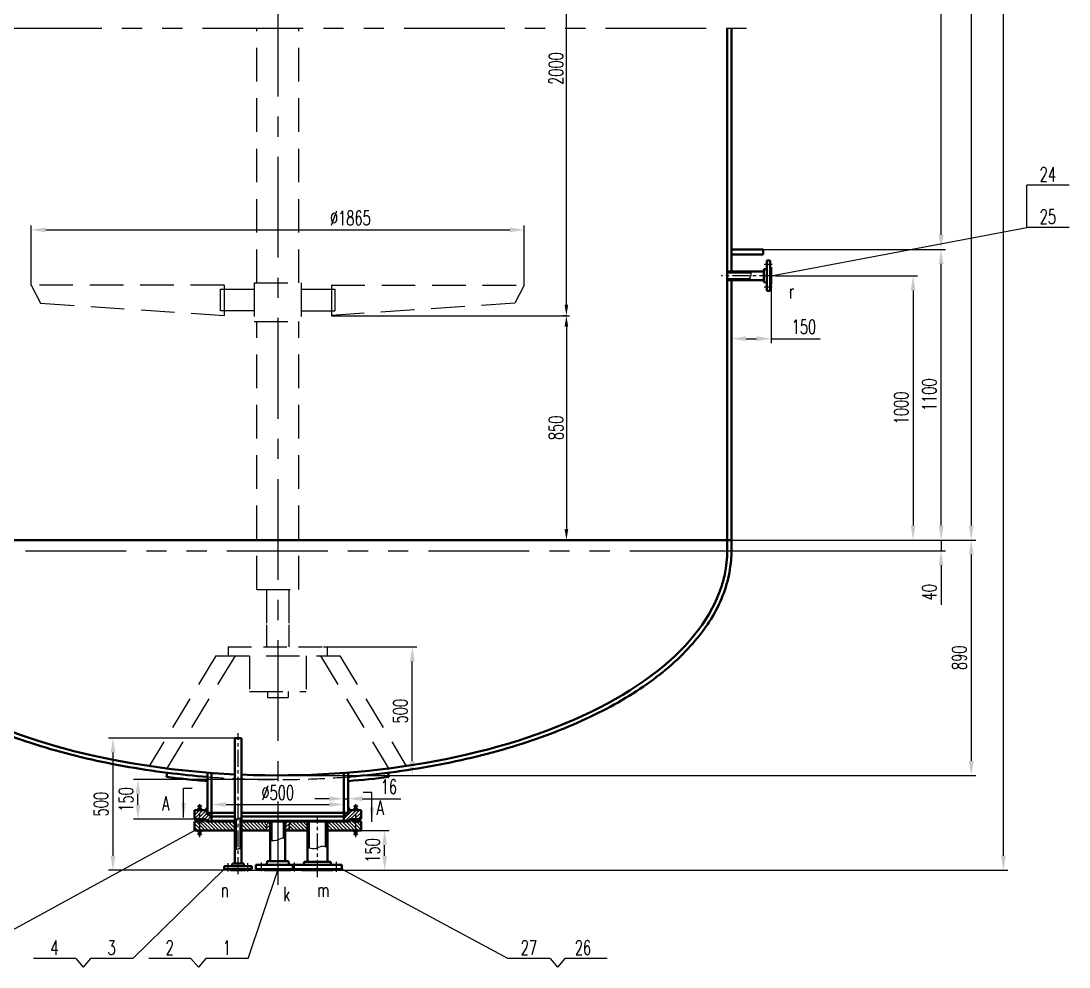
# Model space of a CAD drawing. Header units: millimetres. Extents: x -100310 to -88430, y -9131 to 7689.
# Drawn here: x -97753 to -93790, y -3077 to 503 of the extents above; entities that cross this region are included whole.
import ezdxf
from ezdxf.enums import TextEntityAlignment as Align

# ---------------------------------------------------------------- set-up
doc = ezdxf.new("R2010")
doc.units = ezdxf.units.MM
for name, pattern in [('CENTERX2', [101.6, 63.5, -12.7, 12.7, -12.7]), ('DASHED2', [9.525, 6.35, -3.175]), ('PHANTOMX2', [127, 63.5, -12.7, 12.7, -12.7, 12.7, -12.7])]:
    doc.linetypes.add(name, pattern=pattern)
for name, color, linetype in [('图层1', 1, 'CENTERX2'), ('图层3', 211, 'Continuous'), ('图层4', 6, 'DASHED2'), ('图层5', 231, 'PHANTOMX2')]:
    doc.layers.add(name, color=color, linetype=linetype)
doc.layers.add('图层2', color=4, linetype='Continuous', lineweight=40)
doc.styles.add('HZ', font='ROMANS.shx', dxfattribs={"width": 0.667, "height": 54, "bigfont": 'HZ.shx'})
doc.styles.add('比例1：15', font='ROMANS.shx', dxfattribs={"width": 0.7, "height": 45, "bigfont": 'HZ.shx'})
doc.styles.add('比例1：20', font='ROMANS.shx', dxfattribs={"width": 0.7, "height": 60, "bigfont": 'HZ.shx'})
doc.dimstyles.new('比例1：15', dxfattribs={"dimtxt": 45, "dimasz": 42, "dimexe": 12, "dimexo": 0, "dimgap": 12, "dimtad": 1, "dimdsep": 46, "dimtxsty": '比例1：15', "dimcen": 25, "dimclrd": 6, "dimclre": 6, "dimclrt": 256, "dimadec": 0, "dimazin": 0, "dimtfac": 1, "dimtmove": 0, "dimatfit": 3, "dimfxl": 0, "dimlwd": -1, "dimlwe": -1, "dimarcsym": 0})
doc.dimstyles.new('比例1：20', dxfattribs={"dimtxt": 60, "dimasz": 55, "dimexe": 17, "dimexo": 0, "dimgap": 18, "dimtad": 1, "dimdsep": 46, "dimtxsty": '比例1：20', "dimcen": 25, "dimclrd": 6, "dimclre": 6, "dimclrt": 256, "dimadec": 0, "dimazin": 0, "dimtfac": 1, "dimtmove": 0, "dimatfit": 3, "dimfxl": 0, "dimlwd": -1, "dimlwe": -1, "dimarcsym": 0})
pattern_1 = [(45, (58018.638, -396.199), (-6.7351921, 6.7351921), [])]

# ---------------------------------------------------------------- blocks, each defined once
blk = doc.blocks.new('*D58')
at = {"color": 6}
for p, q in [((-95854.2, 4731.7), (-94021, 4731.7)), ((-94038, -2655.4), (-94038, 4676.7)), ((-96573.2, -2710.4), (-94021, -2710.4))]:
    blk.add_line(p, q, dxfattribs=at)
for points in [[(-94047.1, 4676.7), (-94028.8, 4676.7), (-94038, 4731.7)], [(-94047.1, -2655.4), (-94028.8, -2655.4), (-94038, -2710.4)]]:
    blk.add_solid(points, dxfattribs=at)
at = {"layer": 'Defpoints', "color": 0}
for p in [(-95854.2, 4731.7), (-94038, 4731.7), (-96573.2, -2710.4)]:
    blk.add_point(p, dxfattribs=at)
at = {"insert": (-94083, 1010.7), "char_height": 54, "attachment_point": 5, "rotation": 90, "style": 'HZ'}
blk.add_mtext('~8388', dxfattribs=at)
blk = doc.blocks.new('*D59')
at = {"color": 6}
for p, q in [((-94896.7, -461.4), (-94362.4, -461.4)), ((-94379.4, -516.4), (-94379.4, -1406.4)), ((-95066.2, -1461.4), (-94362.4, -1461.4))]:
    blk.add_line(p, q, dxfattribs=at)
for points in [[(-94388.6, -516.4), (-94370.3, -516.4), (-94379.4, -461.4)], [(-94388.6, -1406.4), (-94370.3, -1406.4), (-94379.4, -1461.4)]]:
    blk.add_solid(points, dxfattribs=at)
at = {"layer": 'Defpoints', "color": 0}
for p in [(-94896.7, -461.4), (-95066.2, -1461.4), (-94379.4, -1461.4)]:
    blk.add_point(p, dxfattribs=at)
at = {"insert": (-94424.4, -961.4), "char_height": 54, "attachment_point": 5, "rotation": 90, "style": 'HZ'}
blk.add_mtext('1000', dxfattribs=at)
blk = doc.blocks.new('*D32')
at = {"color": 6}
for p, q in [((-94946.2, -361.4), (-94256.4, -361.4)), ((-94273.4, -1406.4), (-94273.4, -416.4)), ((-95066.2, -1461.4), (-94256.4, -1461.4))]:
    blk.add_line(p, q, dxfattribs=at)
for points in [[(-94282.5, -416.4), (-94264.2, -416.4), (-94273.4, -361.4)], [(-94282.5, -1406.4), (-94264.2, -1406.4), (-94273.4, -1461.4)]]:
    blk.add_solid(points, dxfattribs=at)
at = {"layer": 'Defpoints', "color": 0}
for p in [(-94946.2, -361.4), (-94273.4, -361.4), (-95066.2, -1461.4)]:
    blk.add_point(p, dxfattribs=at)
at = {"insert": (-94318.4, -911.4), "char_height": 54, "attachment_point": 5, "rotation": 90, "style": 'HZ'}
blk.add_mtext('1100', dxfattribs=at)
blk = doc.blocks.new('*D60')
at = {"color": 6}
for p, q in [((-95066.2, 3593.9), (-94142.4, 3593.9)), ((-94159.4, 3538.9), (-94159.4, -1406.4)), ((-95066.2, -1461.4), (-94142.4, -1461.4))]:
    blk.add_line(p, q, dxfattribs=at)
for points in [[(-94168.6, 3538.9), (-94150.2, 3538.9), (-94159.4, 3593.9)], [(-94168.6, -1406.4), (-94150.2, -1406.4), (-94159.4, -1461.4)]]:
    blk.add_solid(points, dxfattribs=at)
at = {"layer": 'Defpoints', "color": 0}
for p in [(-95066.2, 3593.9), (-95066.2, -1461.4), (-94159.4, -1461.4)]:
    blk.add_point(p, dxfattribs=at)
at = {"insert": (-94204.4, 1066.3), "char_height": 54, "attachment_point": 5, "rotation": 90, "style": 'HZ'}
blk.add_mtext('6000', dxfattribs=at)
blk = doc.blocks.new('*D42')
at = {"color": 6}
for p, q in [((-96609.6, -1865.7), (-96256.4, -1865.7)), ((-96273.4, -2296.4), (-96273.4, -1920.7)), ((-96782.2, -2351.4), (-96256.4, -2351.4))]:
    blk.add_line(p, q, dxfattribs=at)
for points in [[(-96282.6, -1920.7), (-96264.2, -1920.7), (-96273.4, -1865.7)], [(-96282.6, -2296.4), (-96264.2, -2296.4), (-96273.4, -2351.4)]]:
    blk.add_solid(points, dxfattribs=at)
at = {"layer": 'Defpoints', "color": 0}
for p in [(-96609.6, -1865.7), (-96273.4, -1865.7), (-96782.2, -2351.4)]:
    blk.add_point(p, dxfattribs=at)
at = {"insert": (-96318.4, -2108.5), "char_height": 54, "attachment_point": 5, "rotation": 90, "style": 'HZ'}
blk.add_mtext('500', dxfattribs=at)
blk = doc.blocks.new('*D43')
at = {"color": 6}
for p, q in [((-95066.2, -1461.4), (-94142.4, -1461.4)), ((-94159.4, -1516.4), (-94159.4, -2296.4)), ((-96782.2, -2351.4), (-94142.4, -2351.4))]:
    blk.add_line(p, q, dxfattribs=at)
for points in [[(-94168.6, -1516.4), (-94150.2, -1516.4), (-94159.4, -1461.4)], [(-94168.6, -2296.4), (-94150.2, -2296.4), (-94159.4, -2351.4)]]:
    blk.add_solid(points, dxfattribs=at)
at = {"layer": 'Defpoints', "color": 0}
for p in [(-95066.2, -1461.4), (-96782.2, -2351.4), (-94159.4, -2351.4)]:
    blk.add_point(p, dxfattribs=at)
at = {"insert": (-94204.4, -1906.4), "char_height": 54, "attachment_point": 5, "rotation": 90, "style": 'HZ'}
blk.add_mtext('890', dxfattribs=at)
blk = doc.blocks.new('*D44')
at = {"color": 6}
for p, q in [((-96587.2, -2439.6), (-96642.2, -2439.6)), ((-96532.2, -2439.6), (-96532.2, -2422.6)), ((-96532.2, -2439.6), (-96516.2, -2439.6)), ((-96516.2, -2439.6), (-96516.2, -2422.6)), ((-96461.2, -2439.6), (-96317, -2439.6))]:
    blk.add_line(p, q, dxfattribs=at)
for points in [[(-96587.2, -2430.4), (-96587.2, -2448.8), (-96532.2, -2439.6)], [(-96461.2, -2430.4), (-96461.2, -2448.8), (-96516.2, -2439.6)]]:
    blk.add_solid(points, dxfattribs=at)
at = {"layer": 'Defpoints', "color": 0}
for p in [(-96532.2, -2439.6), (-96516.2, -2439.6), (-96516.2, -2439.6)]:
    blk.add_point(p, dxfattribs=at)
at = {"insert": (-96361.6, -2394.6), "char_height": 54, "attachment_point": 5, "style": 'HZ'}
blk.add_mtext('16', dxfattribs=at)
blk = doc.blocks.new('*D84')
at = {"color": 6}
for p, q in [((-96944.7, -2210.4), (-97422.2, -2210.4)), ((-97405.2, -2265.4), (-97405.2, -2655.4)), ((-96960.2, -2710.4), (-97422.2, -2710.4))]:
    blk.add_line(p, q, dxfattribs=at)
for points in [[(-97414.4, -2265.4), (-97396.1, -2265.4), (-97405.2, -2210.4)], [(-97414.4, -2655.4), (-97396.1, -2655.4), (-97405.2, -2710.4)]]:
    blk.add_solid(points, dxfattribs=at)
at = {"layer": 'Defpoints', "color": 0}
for p in [(-96944.7, -2210.4), (-97405.2, -2710.4), (-96960.2, -2710.4)]:
    blk.add_point(p, dxfattribs=at)
at = {"insert": (-97450.2, -2460.4), "char_height": 54, "attachment_point": 5, "rotation": 90, "style": 'HZ'}
blk.add_mtext('500', dxfattribs=at)
blk = doc.blocks.new('*D45')
at = {"color": 6}
for p, q in [((-96532.2, -2461.6), (-96532.2, -2444.6)), ((-97032.2, -2461.6), (-97032.2, -2478.6)), ((-96977.2, -2461.6), (-96587.2, -2461.6))]:
    blk.add_line(p, q, dxfattribs=at)
for points in [[(-96977.2, -2452.4), (-96977.2, -2470.8), (-97032.2, -2461.6)], [(-96587.2, -2452.4), (-96587.2, -2470.8), (-96532.2, -2461.6)]]:
    blk.add_solid(points, dxfattribs=at)
at = {"layer": 'Defpoints', "color": 0}
for p in [(-97032.2, -2461.6), (-96532.2, -2461.6), (-96532.2, -2461.6)]:
    blk.add_point(p, dxfattribs=at)
at = {"insert": (-96782.2, -2416.6), "char_height": 54, "attachment_point": 5, "style": 'HZ'}
blk.add_mtext('%%c500', dxfattribs=at)
blk = doc.blocks.new('*D85')
at = {"color": 6}
for p, q in [((-96467.2, -2560.4), (-96361, -2560.4)), ((-96378, -2655.4), (-96378, -2615.4)), ((-96904.2, -2710.4), (-96361, -2710.4))]:
    blk.add_line(p, q, dxfattribs=at)
for points in [[(-96387.1, -2615.4), (-96368.8, -2615.4), (-96378, -2560.4)], [(-96387.1, -2655.4), (-96368.8, -2655.4), (-96378, -2710.4)]]:
    blk.add_solid(points, dxfattribs=at)
at = {"layer": 'Defpoints', "color": 0}
for p in [(-96467.2, -2560.4), (-96378, -2560.4), (-96904.2, -2710.4)]:
    blk.add_point(p, dxfattribs=at)
at = {"insert": (-96423, -2635.4), "char_height": 54, "attachment_point": 5, "rotation": 90, "style": 'HZ'}
blk.add_mtext('150', dxfattribs=at)
blk = doc.blocks.new('*D86')
at = {"color": 6}
for p, q in [((-96782.2, -2367.4), (-97327.6, -2367.4)), ((-97310.6, -2462.4), (-97310.6, -2422.4)), ((-97097.2, -2517.4), (-97327.6, -2517.4))]:
    blk.add_line(p, q, dxfattribs=at)
for points in [[(-97319.8, -2422.4), (-97301.5, -2422.4), (-97310.6, -2367.4)], [(-97319.8, -2462.4), (-97301.5, -2462.4), (-97310.6, -2517.4)]]:
    blk.add_solid(points, dxfattribs=at)
at = {"layer": 'Defpoints', "color": 0}
for p in [(-97310.6, -2367.4), (-96782.2, -2367.4), (-97097.2, -2517.4)]:
    blk.add_point(p, dxfattribs=at)
at = {"insert": (-97355.6, -2442.4), "char_height": 54, "attachment_point": 5, "rotation": 90, "style": 'HZ'}
blk.add_mtext('150', dxfattribs=at)
blk = doc.blocks.new('*D46')
at = {"color": 6}
for p, q in [((-97714.7, -497.5), (-97714.7, -270.7)), ((-95849.7, -497.5), (-95849.7, -270.7)), ((-97659.7, -287.7), (-95904.7, -287.7))]:
    blk.add_line(p, q, dxfattribs=at)
for points in [[(-97659.7, -278.5), (-97659.7, -296.9), (-97714.7, -287.7)], [(-95904.7, -278.5), (-95904.7, -296.9), (-95849.7, -287.7)]]:
    blk.add_solid(points, dxfattribs=at)
at = {"layer": 'Defpoints', "color": 0}
for p in [(-95849.7, -287.7), (-97714.7, -497.5), (-95849.7, -497.5)]:
    blk.add_point(p, dxfattribs=at)
at = {"insert": (-96507.5, -242.7), "char_height": 54, "attachment_point": 5, "style": 'HZ'}
blk.add_mtext('%%c1865', dxfattribs=at)
blk = doc.blocks.new('*D87')
at = {"color": 6}
for p, q in [((-94273.4, -1406.4), (-94273.4, -1351.4)), ((-95066.2, -1461.4), (-94256.4, -1461.4)), ((-94273.4, -1461.4), (-94273.4, -1501.4)), ((-95066.2, -1501.4), (-94256.4, -1501.4)), ((-94273.4, -1556.4), (-94273.4, -1705.7))]:
    blk.add_line(p, q, dxfattribs=at)
for points in [[(-94282.5, -1406.4), (-94264.2, -1406.4), (-94273.4, -1461.4)], [(-94282.5, -1556.4), (-94264.2, -1556.4), (-94273.4, -1501.4)]]:
    blk.add_solid(points, dxfattribs=at)
at = {"layer": 'Defpoints', "color": 0}
for p in [(-95066.2, -1461.4), (-95066.2, -1501.4), (-94273.4, -1501.4)]:
    blk.add_point(p, dxfattribs=at)
at = {"insert": (-94318.4, -1658.5), "char_height": 54, "attachment_point": 5, "rotation": 90, "style": 'HZ'}
blk.add_mtext('40', dxfattribs=at)
blk = doc.blocks.new('*D48')
at = {"color": 6}
for p, q in [((-94946.2, 1693.9), (-94256.4, 1693.9)), ((-94273.4, -306.4), (-94273.4, 1638.9)), ((-94946.2, -361.4), (-94256.4, -361.4))]:
    blk.add_line(p, q, dxfattribs=at)
for points in [[(-94282.5, 1638.9), (-94264.2, 1638.9), (-94273.4, 1693.9)], [(-94282.5, -306.4), (-94264.2, -306.4), (-94273.4, -361.4)]]:
    blk.add_solid(points, dxfattribs=at)
at = {"layer": 'Defpoints', "color": 0}
for p in [(-94946.2, 1693.9), (-94273.4, 1693.9), (-94946.2, -361.4)]:
    blk.add_point(p, dxfattribs=at)
at = {"insert": (-94318.4, 666.3), "char_height": 54, "attachment_point": 5, "rotation": 90, "style": 'HZ'}
blk.add_mtext('3000', dxfattribs=at)
blk = doc.blocks.new('*D92')
at = {"color": 6}
for p, q in [((-94916.2, -493.9), (-94916.2, -716.4)), ((-95066.2, -699.4), (-95066.2, -682.4)), ((-95011.2, -699.4), (-94971.2, -699.4)), ((-94916.2, -699.4), (-94730.4, -699.4))]:
    blk.add_line(p, q, dxfattribs=at)
for points in [[(-95011.2, -690.2), (-95011.2, -708.5), (-95066.2, -699.4)], [(-94971.2, -690.2), (-94971.2, -708.5), (-94916.2, -699.4)]]:
    blk.add_solid(points, dxfattribs=at)
at = {"layer": 'Defpoints', "color": 0}
for p in [(-94916.2, -493.9), (-95066.2, -699.4), (-95066.2, -699.4)]:
    blk.add_point(p, dxfattribs=at)
at = {"insert": (-94792.2, -654.4), "char_height": 54, "attachment_point": 5, "style": 'HZ'}
blk.add_mtext('150', dxfattribs=at)
blk = doc.blocks.new('*D105')
at = {"color": 6}
for p, q in [((-96579.3, -612.4), (-95678.5, -612.4)), ((-95690.5, -654.4), (-95690.5, -1419.4)), ((-95690.5, -1461.4), (-95702.5, -1461.4))]:
    blk.add_line(p, q, dxfattribs=at)
for points in [[(-95697.5, -654.4), (-95683.5, -654.4), (-95690.5, -612.4)], [(-95697.5, -1419.4), (-95683.5, -1419.4), (-95690.5, -1461.4)]]:
    blk.add_solid(points, dxfattribs=at)
at = {"layer": 'Defpoints', "color": 0}
for p in [(-96579.3, -612.4), (-95690.5, -1461.4), (-95690.5, -1461.4)]:
    blk.add_point(p, dxfattribs=at)
at = {"insert": (-95729.5, -1036.9), "char_height": 54, "attachment_point": 5, "rotation": 90, "style": 'HZ'}
blk.add_mtext('850', dxfattribs=at)
blk = doc.blocks.new('*D107')
at = {"color": 6}
for p, q in [((-96579.3, 1257.8), (-95678.5, 1257.8)), ((-95690.5, -570.4), (-95690.5, 1215.8)), ((-95690.5, -612.4), (-95702.5, -612.4))]:
    blk.add_line(p, q, dxfattribs=at)
for points in [[(-95697.5, 1215.8), (-95683.5, 1215.8), (-95690.5, 1257.8)], [(-95697.5, -570.4), (-95683.5, -570.4), (-95690.5, -612.4)]]:
    blk.add_solid(points, dxfattribs=at)
at = {"layer": 'Defpoints', "color": 0}
for p in [(-96579.3, 1257.8), (-95690.5, 1257.8), (-95690.5, -612.4)]:
    blk.add_point(p, dxfattribs=at)
at = {"insert": (-95729.5, 322.7), "char_height": 54, "attachment_point": 5, "rotation": 90, "style": 'HZ'}
blk.add_mtext('2000', dxfattribs=at)

msp = doc.modelspace()

# ---------------------------------------------------------------- hatches: boundary and pattern name
at = {"layer": '图层3'}
h = msp.add_hatch(dxfattribs=at)
h.set_pattern_fill('ANSI31', color=256, scale=3, style=0)
h.set_pattern_definition(pattern_1)
h.paths.add_polyline_path([(-97077.165, -2483.375), (-97097.165, -2483.375), (-97097.165, -2517.375), (-97077.165, -2517.375)])
h.paths.add_polyline_path([(-97053.165, -2517.375), (-97053.165, -2523.375), (-97032.165, -2523.375), (-97032.165, -2506.767), (-97050.165, -2496.375), (-97050.165, -2486.375), (-97055.361, -2483.375), (-97077.165, -2483.375), (-97077.165, -2517.375)])
h.paths.add_polyline_path([(-96487.165, -2483.375), (-96508.969, -2483.375), (-96514.165, -2486.375), (-96514.165, -2496.375), (-96532.165, -2506.767), (-96532.165, -2523.375), (-96511.165, -2523.375), (-96511.165, -2517.375), (-96487.165, -2517.375)])
h.paths.add_polyline_path([(-96467.165, -2483.375), (-96487.165, -2483.375), (-96487.165, -2517.375), (-96467.165, -2517.375)])
h = msp.add_hatch(color=256, dxfattribs=at)
h.paths.add_polyline_path([(-97048.165, -2471.375), (-97055.361, -2483.375), (-97048.165, -2487.53)])
h.paths.add_polyline_path([(-97032.165, -2493.375), (-97050.165, -2493.375), (-97050.165, -2496.375), (-97032.165, -2506.767)])
h.paths.add_polyline_path([(-96514.165, -2496.375), (-96514.165, -2493.375), (-96532.165, -2493.375), (-96532.165, -2506.767)])
h.paths.add_polyline_path([(-96516.165, -2471.375), (-96516.165, -2487.53), (-96508.969, -2483.375)])
h = msp.add_hatch(dxfattribs=at)
h.set_pattern_fill('ANSI31', color=256, scale=3, angle=90, style=0)
h.set_pattern_definition([(135, (58018.638, -396.199), (-6.7351921, -6.7351921), [])])
h.paths.add_polyline_path([(-97077.165, -2526.375), (-97097.165, -2526.375), (-97097.165, -2560.375), (-97077.165, -2560.375)])
h.paths.add_polyline_path([(-96944.665, -2560.375), (-96944.665, -2526.375), (-97054.665, -2526.375), (-97054.665, -2520.375), (-97059.665, -2520.375), (-97065.665, -2526.375), (-97077.165, -2526.375), (-97077.165, -2560.375)])
edge = h.paths.add_edge_path()
edge.add_line((-96919.665, -2526.375), (-96919.665, -2560.375))
edge.add_line((-96919.665, -2560.375), (-96827.842, -2560.375))
edge.add_spline(control_points=[(-96827.842, -2560.375), (-96826.954, -2559.103), (-96824.424, -2554.671), (-96829.187, -2548.162), (-96819.409, -2538.591), (-96832.456, -2535.655), (-96830.067, -2528.617), (-96828.799, -2526.375)], knot_values=[12.37167698, 12.37167698, 12.37167698, 12.37167698, 15.90600877, 24.56256054, 33.0623298, 43.23752656, 48.085374, 48.085374, 48.085374, 48.085374], degree=3, periodic=0)
edge.add_line((-96828.799, -2526.375), (-96919.665, -2526.375))
edge = h.paths.add_edge_path()
edge.add_line((-96670.165, -2560.375), (-96670.165, -2526.375))
edge.add_line((-96670.165, -2526.375), (-96735.53, -2526.375))
edge.add_spline(control_points=[(-96735.53, -2526.375), (-96734.263, -2528.617), (-96731.874, -2535.655), (-96744.921, -2538.591), (-96735.142, -2548.162), (-96739.905, -2554.671), (-96737.375, -2559.103), (-96736.487, -2560.375)], knot_values=[12.37167698, 12.37167698, 12.37167698, 12.37167698, 17.21952443, 27.39472118, 35.89449044, 44.55104221, 48.085374, 48.085374, 48.085374, 48.085374], degree=3, periodic=0)
edge.add_line((-96736.487, -2560.375), (-96670.165, -2560.375))
h.paths.add_polyline_path([(-96594.165, -2526.375), (-96594.165, -2560.375), (-96487.165, -2560.375), (-96487.165, -2526.375), (-96498.665, -2526.375), (-96504.665, -2520.375), (-96509.665, -2520.375), (-96509.665, -2526.375)])
h.paths.add_polyline_path([(-96487.165, -2560.375), (-96467.165, -2560.375), (-96467.165, -2526.375), (-96487.165, -2526.375)])
h = msp.add_hatch(dxfattribs=at)
h.set_pattern_fill('ANSI37', color=256, style=0)
h.set_pattern_definition([(45, (58018.6383, -396.1993), (-2.24506403, 2.24506403), []), (135, (58018.6383, -396.1993), (-2.24506403, -2.24506403), [])])
h.paths.add_polyline_path([(-97032.165, -2526.375), (-97032.165, -2523.375), (-97054.665, -2523.375), (-97054.665, -2526.375)])
h.paths.add_polyline_path([(-96509.665, -2526.375), (-96509.665, -2523.375), (-96532.165, -2523.375), (-96532.165, -2526.375)])
h = msp.add_hatch(dxfattribs=at)
h.set_pattern_fill('ANSI31', color=256, scale=3, style=0)
h.set_pattern_definition(pattern_1)
edge = h.paths.add_edge_path()
edge.add_spline(control_points=[(-96828.799, -2526.375), (-96830.067, -2528.617), (-96832.456, -2535.655), (-96819.409, -2538.591), (-96829.187, -2548.162), (-96824.424, -2554.671), (-96826.954, -2559.103), (-96827.842, -2560.375)], knot_values=[12.37167698, 12.37167698, 12.37167698, 12.37167698, 17.21952443, 27.39472118, 35.89449044, 44.55104221, 48.085374, 48.085374, 48.085374, 48.085374], degree=3, periodic=0)
edge.add_line((-96827.842, -2560.375), (-96810.665, -2560.375))
edge.add_line((-96810.665, -2560.375), (-96810.665, -2526.375))
edge.add_line((-96810.665, -2526.375), (-96828.799, -2526.375))
edge = h.paths.add_edge_path()
edge.add_spline(control_points=[(-96736.487, -2560.375), (-96737.375, -2559.103), (-96739.905, -2554.671), (-96735.142, -2548.162), (-96744.921, -2538.591), (-96731.874, -2535.655), (-96734.263, -2528.617), (-96735.53, -2526.375)], knot_values=[12.37167698, 12.37167698, 12.37167698, 12.37167698, 15.90600877, 24.56256054, 33.0623298, 43.23752656, 48.085374, 48.085374, 48.085374, 48.085374], degree=3, periodic=0)
edge.add_line((-96735.53, -2526.375), (-96753.665, -2526.375))
edge.add_line((-96753.665, -2526.375), (-96753.665, -2560.375))
edge.add_line((-96753.665, -2560.375), (-96736.487, -2560.375))

# ---------------------------------------------------------------- linework, layer by layer
for p, q in [((-93949.672, -278.454), (-93949.672, -118.454)), ((-93789.672, -118.454), (-93949.672, -118.454)), ((-94916.165, -461.375), (-93949.672, -278.454)), ((-93789.672, -278.454), (-93949.672, -278.454)), ((-97982.35, -3044.065), (-97097.165, -2560.375)), ((-97330.179, -3044.065), (-96984.665, -2706.375)), ((-96894.318, -3044.065), (-96782.165, -2710.375)), ((-95912.162, -3044.065), (-96539.665, -2706.375)), ((-97546.067, -3044.065), (-97706.067, -3044.065)), ((-97546.067, -3044.065), (-97518.123, -3076.525)), ((-97490.179, -3044.065), (-97518.123, -3076.525)), ((-97330.179, -3044.065), (-97490.179, -3044.065)), ((-97110.206, -3044.065), (-97270.206, -3044.065)), ((-97110.206, -3044.065), (-97082.262, -3076.525)), ((-97054.318, -3044.065), (-97082.262, -3076.525)), ((-96894.318, -3044.065), (-97054.318, -3044.065)), ((-95752.162, -3044.065), (-95912.162, -3044.065)), ((-95752.162, -3044.065), (-95724.218, -3076.525)), ((-95696.274, -3044.065), (-95724.218, -3076.525)), ((-95536.274, -3044.065), (-95696.274, -3044.065))]:
    msp.add_line(p, q)
for points in [[(-96828.799, -2526.375), (-96830.067, -2528.617), (-96832.456, -2535.655), (-96819.409, -2538.591), (-96829.187, -2548.162), (-96824.424, -2554.671), (-96826.954, -2559.103), (-96827.842, -2560.375)], [(-96735.53, -2526.375), (-96734.263, -2528.617), (-96731.874, -2535.655), (-96744.921, -2538.591), (-96735.142, -2548.162), (-96739.905, -2554.671), (-96737.375, -2559.103), (-96736.487, -2560.375)]]:
    msp.add_open_spline(points, degree=3, knots=[12.37167698, 12.37167698, 12.37167698, 12.37167698, 17.21952443, 27.39472118, 35.89449044, 44.55104221, 48.085374, 48.085374, 48.085374, 48.085374])
at = {"layer": '图层1', "ltscale": 6}
msp.add_line((-96782.165, 6694.207), (-96782.165, -2764.962), dxfattribs=at)
at = {"layer": '图层1'}
for p, q in [((-94912.775, -418.875), (-94942.778, -418.875)), ((-94896.705, -461.375), (-95105.682, -461.375)), ((-94912.775, -503.875), (-94942.778, -503.875)), ((-96932.165, -2724.853), (-96932.165, -2191.232)), ((-97077.165, -2585.182), (-97077.165, -2459.879)), ((-96487.165, -2585.182), (-96487.165, -2459.879)), ((-96632.165, -2736.058), (-96632.165, -2512.014)), ((-96969.665, -2715.572), (-96969.665, -2683.467)), ((-96894.665, -2715.078), (-96894.665, -2683.467)), ((-96844.665, -2681.375), (-96844.665, -2714.059)), ((-96719.665, -2681.375), (-96719.665, -2714.78)), ((-96559.665, -2716.894), (-96559.665, -2678.577))]:
    msp.add_line(p, q, dxfattribs=at)
at = {"layer": '图层2'}
for p, q in [((-95082.165, 475.085), (-95082.165, -1501.375)), ((-95066.165, 475.085), (-95066.165, -445.375)), ((-95066.165, -361.375), (-94946.165, -361.375)), ((-95066.165, -381.375), (-94946.165, -381.375)), ((-94946.165, -361.375), (-94946.165, -381.375)), ((-94935.677, -435.806), (-94944.165, -436.849)), ((-94932.165, -403.875), (-94920.165, -403.875)), ((-94932.165, -403.875), (-94932.165, -518.875)), ((-94920.165, -403.875), (-94920.165, -518.875)), ((-94920.165, -428.875), (-94916.165, -428.875)), ((-94916.165, -428.875), (-94916.165, -493.875)), ((-94944.165, -445.375), (-95082.165, -445.375)), ((-94993.294, -448.875), (-95082.165, -448.875)), ((-94996.197, -473.875), (-95082.165, -473.875)), ((-94944.165, -436.849), (-94944.165, -485.902)), ((-94944.165, -477.375), (-95082.165, -477.375)), ((-95066.165, -477.375), (-95066.165, -1501.375)), ((-94935.677, -486.944), (-94944.165, -485.902)), ((-94920.165, -493.875), (-94916.165, -493.875)), ((-94932.165, -518.875), (-94920.165, -518.875)), ((-98498.165, -1461.375), (-95066.165, -1461.375)), ((-96944.665, -2684.375), (-96944.665, -2210.375)), ((-96944.665, -2210.375), (-96919.665, -2210.375)), ((-96919.665, -2684.375), (-96919.665, -2210.375)), ((-97202.29, -2357.266), (-97200.286, -2341.392)), ((-97048.165, -2493.375), (-97048.165, -2340.905)), ((-97032.165, -2526.375), (-97032.165, -2342.134)), ((-96532.165, -2526.375), (-96532.165, -2342.134)), ((-96516.165, -2493.375), (-96516.165, -2340.905)), ((-96362.04, -2357.266), (-96364.043, -2341.392)), ((-97097.165, -2517.375), (-97097.165, -2483.375)), ((-97055.361, -2483.375), (-97097.165, -2483.375)), ((-97070.165, -2479.484), (-97084.165, -2465.484)), ((-97070.165, -2465.484), (-97084.165, -2479.484)), ((-97048.165, -2471.375), (-97055.361, -2483.375)), ((-97048.165, -2487.53), (-97055.361, -2483.375)), ((-97050.165, -2496.375), (-97050.165, -2486.375)), ((-96944.665, -2493.375), (-97050.165, -2493.375)), ((-97032.165, -2506.767), (-97050.165, -2496.375)), ((-96514.165, -2493.375), (-96919.665, -2493.375)), ((-96532.165, -2506.767), (-96514.165, -2496.375)), ((-96516.165, -2471.375), (-96508.969, -2483.375)), ((-96516.165, -2487.53), (-96508.969, -2483.375)), ((-96514.165, -2496.375), (-96514.165, -2486.375)), ((-96508.969, -2483.375), (-96467.165, -2483.375)), ((-96494.165, -2465.484), (-96480.165, -2479.484)), ((-96494.165, -2479.484), (-96480.165, -2465.484)), ((-96467.165, -2517.375), (-96467.165, -2483.375)), ((-97053.165, -2517.375), (-97097.165, -2517.375)), ((-97065.665, -2526.375), (-97097.165, -2526.375)), ((-97097.165, -2526.375), (-97097.165, -2560.375)), ((-97065.665, -2526.375), (-97059.665, -2520.375)), ((-97059.665, -2520.375), (-97053.165, -2520.375)), ((-97054.665, -2526.375), (-97054.665, -2520.375)), ((-97054.665, -2523.375), (-96944.665, -2523.375)), ((-97054.665, -2526.375), (-96944.665, -2526.375)), ((-97053.165, -2517.375), (-97053.165, -2523.375)), ((-96944.665, -2506.767), (-97032.165, -2506.767)), ((-96941.165, -2630.528), (-96941.165, -2515.815)), ((-96923.165, -2628.606), (-96923.165, -2513.893)), ((-96532.165, -2506.767), (-96919.665, -2506.767)), ((-96919.665, -2523.375), (-96509.665, -2523.375)), ((-96919.665, -2526.375), (-96509.665, -2526.375)), ((-96810.665, -2526.375), (-96810.665, -2676.375)), ((-96805.665, -2526.375), (-96805.665, -2597.292)), ((-96758.665, -2526.375), (-96758.665, -2588.833)), ((-96753.665, -2526.375), (-96753.665, -2676.375)), ((-96670.165, -2678.375), (-96670.165, -2526.375)), ((-96664.165, -2625.679), (-96664.165, -2526.375)), ((-96600.165, -2621.479), (-96600.165, -2526.375)), ((-96594.165, -2678.375), (-96594.165, -2526.375)), ((-96511.165, -2517.375), (-96511.165, -2523.375)), ((-96511.165, -2517.375), (-96467.165, -2517.375)), ((-96511.165, -2520.375), (-96504.665, -2520.375)), ((-96509.665, -2526.375), (-96509.665, -2520.375)), ((-96498.665, -2526.375), (-96504.665, -2520.375)), ((-96498.665, -2526.375), (-96467.165, -2526.375)), ((-96467.165, -2526.375), (-96467.165, -2560.375)), ((-97097.165, -2560.375), (-96944.665, -2560.375)), ((-97070.165, -2562.604), (-97084.165, -2576.604)), ((-97070.165, -2576.604), (-97084.165, -2562.604)), ((-96919.665, -2560.375), (-96810.665, -2560.375)), ((-96753.665, -2560.375), (-96670.165, -2560.375)), ((-96594.165, -2560.375), (-96467.165, -2560.375)), ((-96494.165, -2576.604), (-96480.165, -2562.604)), ((-96494.165, -2562.604), (-96480.165, -2576.604)), ((-96984.665, -2694.375), (-96879.665, -2694.375)), ((-96984.665, -2706.375), (-96984.665, -2694.375)), ((-96954.234, -2690.862), (-96953.437, -2684.375)), ((-96953.437, -2684.375), (-96910.893, -2684.375)), ((-96910.096, -2690.862), (-96910.893, -2684.375)), ((-96879.665, -2706.375), (-96879.665, -2694.375)), ((-96864.665, -2690.375), (-96864.665, -2706.375)), ((-96699.665, -2690.375), (-96864.665, -2690.375)), ((-96823.626, -2685.984), (-96822.446, -2676.375)), ((-96822.446, -2676.375), (-96741.884, -2676.375)), ((-96740.704, -2685.984), (-96741.884, -2676.375)), ((-96724.665, -2690.375), (-96539.665, -2690.375)), ((-96724.665, -2690.375), (-96724.665, -2706.375)), ((-96683.518, -2685.106), (-96682.691, -2678.375)), ((-96682.691, -2678.375), (-96581.638, -2678.375)), ((-96580.812, -2685.106), (-96581.638, -2678.375)), ((-96539.665, -2690.375), (-96539.665, -2706.375)), ((-96984.665, -2706.375), (-96879.665, -2706.375)), ((-96960.165, -2710.375), (-96960.165, -2706.375)), ((-96960.165, -2710.375), (-96904.165, -2710.375)), ((-96904.165, -2710.375), (-96904.165, -2706.375)), ((-96864.665, -2706.375), (-96699.665, -2706.375)), ((-96831.665, -2706.375), (-96831.665, -2710.375)), ((-96831.665, -2710.375), (-96732.665, -2710.375)), ((-96732.665, -2710.375), (-96732.665, -2706.375)), ((-96724.665, -2706.375), (-96539.665, -2706.375)), ((-96691.165, -2706.375), (-96691.165, -2710.375)), ((-96691.165, -2710.375), (-96573.165, -2710.375)), ((-96573.165, -2706.375), (-96573.165, -2710.375))]:
    msp.add_line(p, q, dxfattribs=at)
for centre, radius, start, end in [((-94936.165, -431.836), 4, 277, 0), ((-94936.165, -490.914), 4, 0, 83), ((-96958.204, -2690.375), 4, 270, 353), ((-96906.126, -2690.375), 4, 187, 270), ((-96828.588, -2685.375), 5, 270, 353), ((-96735.741, -2685.375), 5, 187, 270), ((-96689.473, -2684.375), 6, 270, 353), ((-96574.856, -2684.375), 6, 187, 270)]:
    msp.add_arc(centre, radius, start, end, dxfattribs=at)
for start_param, end_param in [(3.14159265, 4.61665458), (4.63141818, 6.28318531)]:
    msp.add_ellipse((-96782.165, -1501.375), major_axis=(1700, 0), ratio=0.5, start_param=start_param, end_param=end_param, dxfattribs=at)
for points, knots in [([(-98498.165, -1501.375), (-98498.165, -1521.18), (-98496.83, -1540.984), (-98491.501, -1580.474), (-98487.508, -1600.16), (-98476.897, -1639.302), (-98470.28, -1658.758), (-98450.395, -1707.284), (-98435.459, -1736.138), (-98399.894, -1792.785), (-98379.266, -1820.579), (-98332.578, -1874.843), (-98306.517, -1901.316), (-98249.255, -1952.7), (-98218.053, -1977.613), (-98150.84, -2025.652), (-98114.828, -2048.779), (-98038.364, -2093.032), (-97997.913, -2114.159), (-97912.986, -2154.211), (-97868.51, -2173.137), (-97775.989, -2208.605), (-97727.943, -2225.147), (-97628.773, -2255.686), (-97577.65, -2269.682), (-97472.849, -2294.989), (-97419.172, -2306.301), (-97309.815, -2326.126), (-97254.136, -2334.64), (-97148.365, -2347.905), (-97098.44, -2352.992), (-97048.165, -2356.955)], [3.14159265, 3.14159265, 3.14159265, 3.14159265, 3.20895483, 3.20895483, 3.27631702, 3.27631702, 3.3436792, 3.3436792, 3.44576625, 3.44576625, 3.54785329, 3.54785329, 3.64994034, 3.64994034, 3.75202739, 3.75202739, 3.85411444, 3.85411444, 3.95620149, 3.95620149, 4.05828854, 4.05828854, 4.16037559, 4.16037559, 4.26246263, 4.26246263, 4.36454968, 4.36454968, 4.46663673, 4.46663673, 4.55602155, 4.55602155, 4.55602155, 4.55602155]), ([(-96516.165, -2356.955), (-96512.661, -2356.679), (-96509.16, -2356.397), (-96448.297, -2351.405), (-96391.41, -2345.235), (-96279.171, -2330.024), (-96223.821, -2320.984), (-96115.225, -2300.126), (-96061.981, -2288.307), (-95958.145, -2262.009), (-95907.553, -2247.53), (-95809.541, -2216.053), (-95762.121, -2199.056), (-95670.939, -2162.711), (-95627.176, -2143.362), (-95543.755, -2102.501), (-95504.097, -2080.988), (-95429.292, -2036), (-95394.146, -2012.525), (-95328.727, -1963.832), (-95298.455, -1938.613), (-95243.109, -1886.658), (-95218.035, -1859.922), (-95173.369, -1805.177), (-95153.778, -1777.166), (-95120.331, -1720.136), (-95106.476, -1691.116), (-95084.715, -1632.377), (-95076.811, -1602.658), (-95068.099, -1549.043), (-95066.165, -1525.209), (-95066.165, -1501.375)], [4.8687564, 4.8687564, 4.8687564, 4.8687564, 4.87498493, 4.87498493, 4.97707197, 4.97707197, 5.07915902, 5.07915902, 5.18124607, 5.18124607, 5.28333312, 5.28333312, 5.38542017, 5.38542017, 5.48750722, 5.48750722, 5.58959427, 5.58959427, 5.69168131, 5.69168131, 5.79376836, 5.79376836, 5.89585541, 5.89585541, 5.99794246, 5.99794246, 6.10002951, 6.10002951, 6.20211656, 6.20211656, 6.28318531, 6.28318531, 6.28318531, 6.28318531]), ([(-97202.29, -2357.266), (-97177.579, -2360.385), (-97152.732, -2363.229), (-97101.352, -2368.51), (-97074.807, -2370.914), (-97048.165, -2373.004)], [4.465101048, 4.465101048, 4.465101048, 4.465101048, 4.5096284522, 4.5096284522, 4.5567629656, 4.5567629656, 4.5567629656, 4.5567629656]), ([(-96516.165, -2373.005), (-96515.655, -2372.965), (-96515.144, -2372.924), (-96463.341, -2368.837), (-96412.408, -2363.624), (-96362.04, -2357.266)], [4.8680148959, 4.8680148959, 4.8680148959, 4.8680148959, 4.8689176896, 4.8689176896, 4.9596767284, 4.9596767284, 4.9596767284, 4.9596767284])]:
    msp.add_open_spline(points, degree=3, knots=knots, dxfattribs=at)
at = {"layer": '图层3'}
for points, knots in [([(-94994.003, -445.375), (-94993.424, -447.835), (-94991.129, -461.077), (-94999.318, -466.813), (-94995.806, -475.008), (-94994.763, -477.375)], [12.38304535, 12.38304535, 12.38304535, 12.38304535, 16.83146997, 35.37133889, 42.5001299, 42.5001299, 42.5001299, 42.5001299]), ([(-96944.665, -2515.158), (-96942.941, -2515.579), (-96933.737, -2517.146), (-96928.659, -2510.514), (-96921.82, -2514.553), (-96919.665, -2515.827)], [14.17650458, 14.17650458, 14.17650458, 14.17650458, 17.38417719, 31.60855756, 37.99696764, 37.99696764, 37.99696764, 37.99696764]), ([(-96810.665, -2596.381), (-96805.17, -2597.526), (-96781.883, -2600.483), (-96771.027, -2585.221), (-96757.234, -2589.114), (-96753.665, -2590.284)], [34.44288027, 34.44288027, 34.44288027, 34.44288027, 44.4929547, 77.28984239, 88.1330921, 88.1330921, 88.1330921, 88.1330921]), ([(-96944.665, -2629.871), (-96942.941, -2630.292), (-96933.737, -2631.859), (-96928.659, -2625.227), (-96921.82, -2629.266), (-96919.665, -2630.54)], [14.17650458, 14.17650458, 14.17650458, 14.17650458, 17.38417719, 31.60855756, 37.99696764, 37.99696764, 37.99696764, 37.99696764]), ([(-96670.165, -2624.041), (-96661.652, -2626.581), (-96632.478, -2632.523), (-96618.582, -2612.988), (-96600.832, -2621.578), (-96594.165, -2623.34)], [28.14615379, 28.14615379, 28.14615379, 28.14615379, 44.4929547, 77.28984239, 96.87403219, 96.87403219, 96.87403219, 96.87403219])]:
    msp.add_open_spline(points, degree=3, knots=knots, dxfattribs=at)
at = {"layer": '图层4', "ltscale": 20}
for p, q in [((-96861.626, -488.496), (-96861.601, 475.085)), ((-96702.665, -488.496), (-96702.665, 475.085)), ((-97714.665, -497.453), (-97679.306, -564.824)), ((-96985.021, -497.453), (-97714.665, -497.453)), ((-96999.666, -511.384), (-96999.666, -594.159)), ((-96999.666, -511.384), (-96871.165, -511.384)), ((-96985.021, -497.453), (-96985.021, -611.375)), ((-96871.165, -488.496), (-96871.165, -634.272)), ((-96871.165, -488.496), (-96693.165, -488.496)), ((-96693.165, -488.496), (-96693.165, -634.272)), ((-96693.165, -511.384), (-96564.663, -511.384)), ((-96579.308, -497.453), (-95849.665, -497.453)), ((-96579.308, -497.453), (-96579.308, -612.424)), ((-96564.663, -594.159), (-96564.663, -511.384)), ((-95849.665, -497.453), (-95885.023, -564.824)), ((-97679.306, -564.824), (-96985.021, -611.375)), ((-96871.165, -594.159), (-96999.666, -594.159)), ((-96693.165, -594.159), (-96564.663, -594.159)), ((-95885.023, -564.824), (-96579.308, -611.375)), ((-96871.165, -634.272), (-96693.165, -634.272)), ((-96861.656, -1648.168), (-96861.63, -634.272)), ((-96702.665, -1648.168), (-96702.665, -634.272)), ((-96861.656, -1648.168), (-96702.665, -1648.168)), ((-96824.665, -1648.168), (-96824.665, -1865.1)), ((-96739.665, -1648.168), (-96739.665, -1865.1)), ((-96824.665, -1782.283), (-96824.665, -1865.1)), ((-96739.665, -1782.283), (-96739.665, -1865.1)), ((-97016.747, -1898.582), (-97268.191, -2316.511)), ((-96943.604, -1898.582), (-97204.046, -2329.018)), ((-97016.747, -1898.582), (-96547.582, -1898.582)), ((-96969.737, -1865.69), (-96969.737, -1898.582)), ((-96889.398, -1898.582), (-96889.398, -2034.439)), ((-96674.932, -1898.582), (-96674.932, -2034.439)), ((-96620.726, -1898.582), (-96360.283, -2329.018)), ((-96594.593, -1865.69), (-96594.593, -1898.582)), ((-96547.582, -1898.582), (-96296.139, -2316.511)), ((-96889.398, -2034.439), (-96674.932, -2034.439)), ((-96821.41, -2034.439), (-96821.41, -2057.082)), ((-96821.41, -2057.082), (-96742.92, -2057.082)), ((-96742.92, -2034.439), (-96742.92, -2057.082))]:
    msp.add_line(p, q, dxfattribs=at)
at = {"layer": '图层4', "ltscale": 14}
msp.add_line((-96969.737, -1865.69), (-96594.593, -1865.69), dxfattribs=at)
at = {"layer": '图层4', "ltscale": 10}
msp.add_arc((-96782.165, 1033.131), 3400.506, 265.513528, 274.486465, dxfattribs=at)
at = {"layer": '图层5', "ltscale": 6}
for p, q in [((-98590.515, 475.085), (-94973.815, 475.085)), ((-98498.165, -1501.375), (-95066.165, -1501.375))]:
    msp.add_line(p, q, dxfattribs=at)

# ---------------------------------------------------------------- texts
at = {"style": 'HZ', "width": 0.667}
for s, p in [('24', (-93869.965, -104.685)), ('25', (-93869.965, -264.685)), ('4', (-97626.36, -3030.296)), ('3', (-97410.472, -3030.296)), ('2', (-97190.499, -3030.296)), ('1', (-96974.611, -3030.296)), ('27', (-95832.455, -3030.296)), ('26', (-95627.908, -3030.296))]:
    msp.add_text(s, height=54, dxfattribs=at).set_placement(p, align=Align.CENTER)
for s, p in [('r', (-94849.012, -546.747)), ('A', (-97219.851, -2484.2)), ('A', (-96408.393, -2500.425)), ('k', (-96761.672, -2827.596)), ('n', (-96996.991, -2811.821)), ('m', (-96633.254, -2811.52))]:
    msp.add_text(s, height=54, dxfattribs=at).set_placement(p)

# ---------------------------------------------------------------- dimensions: what is measured, and where the dimension line sits
for base, p1, p2, text, dimstyle, picture, middle in [((-94037.95, 4731.722), (-96573.165, -2710.375), (-95854.218, 4731.722), '~8388', '比例1：20', '*D58', (-94082.95, 1010.674)), ((-94159.403, -1461.375), (-95066.165, 3593.943), (-95066.165, -1461.375), '6000', '比例1：20', '*D60', (-94204.403, 1066.284)), ((-94273.364, 1693.943), (-94946.165, -361.375), (-94946.165, 1693.943), '3000', '比例1：20', '*D48', (-94318.364, 666.284)), ((-95690.525, 1257.837), (-95690.525, -612.424), (-96579.308, 1257.837), '2000', '比例1：15', '*D107', (-95729.525, 322.707)), ((-95690.525, -1461.375), (-96579.308, -612.424), (-95690.525, -1461.375), '850', '比例1：15', '*D105', (-95729.525, -1036.9)), ((-96273.408, -1865.69), (-96782.165, -2351.375), (-96609.593, -1865.69), '500', '比例1：20', '*D42', (-96318.408, -2108.533))]:
    dim = msp.add_linear_dim(base=base, p1=p1, p2=p2, angle=90, text=text, dimstyle=dimstyle, override={"dimtxsty": 'HZ'})
    dim.commit()
    dim.dimension.update_dxf_attribs({"geometry": picture, "text_midpoint": middle})
dim = msp.add_linear_dim(base=(-95849.665, -287.692), p1=(-97714.665, -497.453), p2=(-95849.665, -497.453), text='%%c<>', dimstyle='比例1：20', override={"dimtxsty": 'HZ'})
dim.commit()
dim.dimension.update_dxf_attribs({"geometry": '*D46', "text_midpoint": (-96507.524, -287.692), "dimtype": 160})
for base, p1, p2, picture, middle in [((-94273.364, -361.375), (-95066.165, -1461.375), (-94946.165, -361.375), '*D32', (-94318.364, -911.375)), ((-94379.419, -1461.375), (-94896.705, -461.375), (-95066.165, -1461.375), '*D59', (-94424.419, -961.375)), ((-94273.364, -1501.375), (-95066.165, -1461.375), (-95066.165, -1501.375), '*D87', (-94318.364, -1658.533)), ((-94159.403, -2351.375), (-95066.165, -1461.375), (-96782.165, -2351.375), '*D43', (-94204.403, -1906.375)), ((-97405.245, -2710.375), (-96944.665, -2210.375), (-96960.165, -2710.375), '*D84', (-97450.245, -2460.375)), ((-97310.638, -2367.375), (-97097.165, -2517.375), (-96782.165, -2367.375), '*D86', (-97355.638, -2442.375)), ((-96377.971, -2560.375), (-96904.165, -2710.375), (-96467.165, -2560.375), '*D85', (-96422.971, -2635.375))]:
    dim = msp.add_linear_dim(base=base, p1=p1, p2=p2, angle=90, dimstyle='比例1：20', override={"dimtxsty": 'HZ'})
    dim.commit()
    dim.dimension.update_dxf_attribs({"geometry": picture, "text_midpoint": middle})
dim = msp.add_linear_dim(base=(-95066.165, -699.357), p1=(-94916.165, -493.875), p2=(-95066.165, -699.357), dimstyle='比例1：20', override={"dimtxsty": 'HZ'})
dim.commit()
dim.dimension.update_dxf_attribs({"geometry": '*D92', "text_midpoint": (-94792.165, -699.357), "dimtype": 160})
dim = msp.add_linear_dim(base=(-96516.165, -2439.6), p1=(-96532.165, -2439.6), p2=(-96516.165, -2439.6), dimstyle='比例1：20', override={"dimtxsty": 'HZ'})
dim.commit()
dim.dimension.update_dxf_attribs({"geometry": '*D44', "text_midpoint": (-96361.58, -2394.6)})
dim = msp.add_linear_dim(base=(-96532.165, -2461.605), p1=(-97032.165, -2461.605), p2=(-96532.165, -2461.605), text='%%c<>', dimstyle='比例1：20', override={"dimtxsty": 'HZ'})
dim.commit()
dim.dimension.update_dxf_attribs({"geometry": '*D45', "text_midpoint": (-96782.165, -2416.605)})

# ---------------------------------------------------------------- leaders
for points in [[(-97138.152, -2510.583), (-97138.152, -2400.37), (-97105.14, -2400.37)], [(-96426.178, -2526.808), (-96426.178, -2416.595), (-96459.189, -2416.595)]]:
    msp.add_leader(points, dimstyle='比例1：20', override={"dimgap": 18, "dimtad": 0, "dimtxsty": 'HZ'})

doc.saveas('drawing.dxf')
